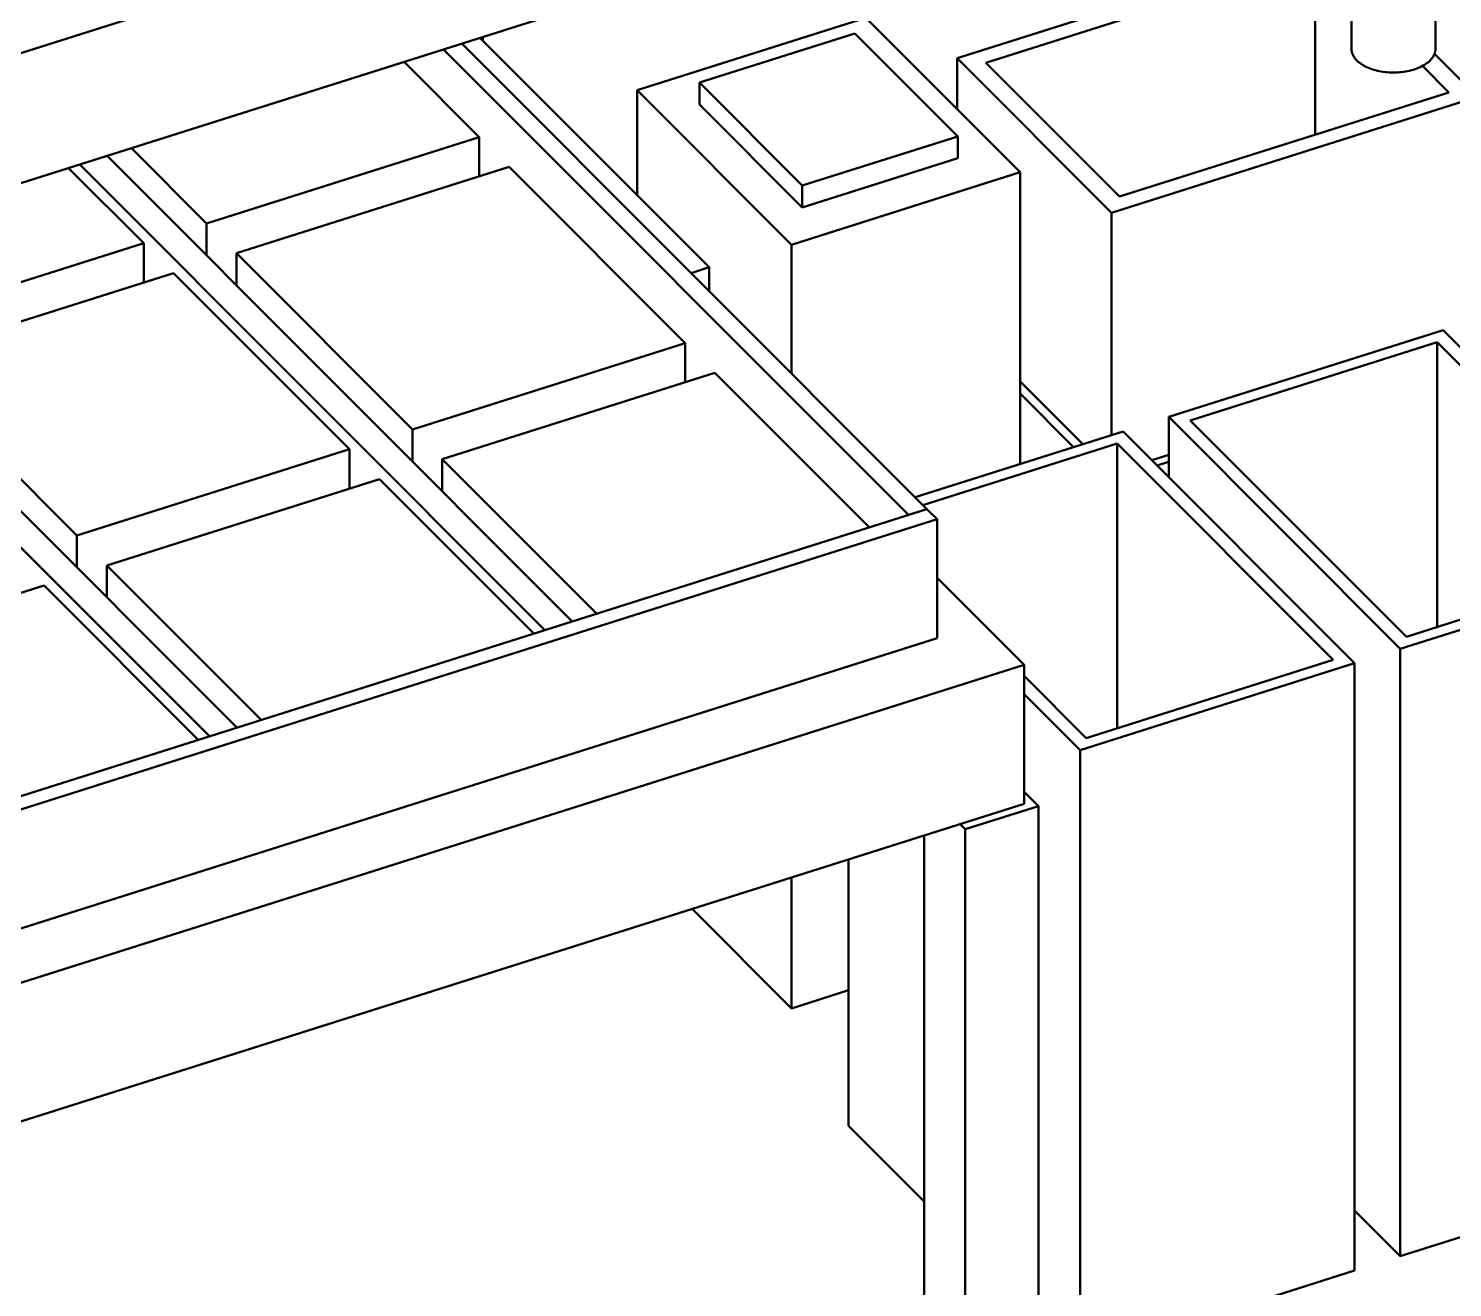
# Model space of a CAD drawing. Header units: millimetres. Extents: x 0 to 1800, y -680 to 297.
# Drawn here: x 316.2 to 340.69, y 84.83 to 106.48 of the extents above; entities that cross this region are included whole.
import ezdxf

# ---------------------------------------------------------------- set-up
doc = ezdxf.new("R2010")
doc.units = ezdxf.units.MM
doc.layers.add('OUTLINE', color=7, linetype='Continuous', lineweight=50)

# ---------------------------------------------------------------- blocks, each defined once
blk = doc.blocks.new('D-01_R03_1of1')
at = {"layer": 'OUTLINE'}
for p, q in [((297.95147, 98.0783), (381.49081, 124.52613)), ((332.17447, 105.96395), (338.46746, 107.95625)), ((338.3298, 107.67955), (332.66611, 105.88647)), ((338.3298, 104.64889), (338.3298, 107.67955)), ((338.95487, 106.12444), (338.95487, 107.61646)), ((340.39891, 106.12444), (340.39891, 107.61646)), ((313.76422, 105.3225), (318.35122, 106.77471)), ((326.66811, 105.4143), (330.60123, 106.65949)), ((333.25608, 104.00308), (330.60123, 106.65949)), ((327.90901, 102.36899), (323.96603, 106.31429)), ((324.01818, 106.2621), (324.01818, 106.3308)), ((327.73989, 105.5438), (330.41441, 106.39052)), ((332.18431, 104.61959), (330.41441, 106.39052)), ((331.33869, 98.11339), (323.3405, 106.11625)), ((331.65334, 98.213), (323.65515, 106.21587)), ((323.95394, 104.60863), (322.66191, 105.90141)), ((334.82933, 103.30755), (332.17447, 105.96395)), ((332.17447, 105.08532), (332.17447, 105.96395)), ((334.96699, 103.58425), (332.66611, 105.88647)), ((340.63067, 105.37733), (340.17695, 105.83131)), ((341.12231, 105.29985), (340.383, 106.03959)), ((329.32297, 102.75789), (326.66811, 105.4143)), ((326.66811, 103.61062), (326.66811, 105.4143)), ((329.50979, 103.77286), (327.73989, 105.5438)), ((327.73989, 105.17079), (327.73989, 105.5438)), ((340.63067, 105.37733), (334.96699, 103.58425)), ((329.50979, 103.39986), (327.73989, 105.17079)), ((334.82933, 103.30755), (341.12231, 105.29985)), ((319.26567, 103.12436), (323.95394, 104.60863)), ((323.95394, 103.93256), (323.95394, 104.60863)), ((329.50979, 103.77286), (332.18431, 104.61959)), ((332.18431, 104.24658), (332.18431, 104.61959)), ((319.26567, 103.12436), (317.97364, 104.41715)), ((325.08241, 96.13271), (317.08423, 104.13557)), ((325.55439, 96.28213), (317.5562, 104.28499)), ((319.77894, 102.61079), (324.46721, 104.09506)), ((327.49374, 101.06676), (324.46721, 104.09506)), ((329.50979, 103.39986), (332.18431, 104.24658)), ((318.18537, 102.78235), (316.89334, 104.07514)), ((329.32297, 102.75789), (333.25608, 104.00308)), ((333.25608, 98.98618), (333.25608, 104.00308)), ((329.50979, 103.39986), (329.50979, 103.77286)), ((319.26567, 102.57453), (319.26567, 103.12436)), ((334.82933, 99.48426), (334.82933, 103.30755)), ((313.4971, 101.29809), (318.18537, 102.78235)), ((318.18537, 102.10628), (318.18537, 102.78235)), ((329.32297, 100.54474), (329.32297, 102.75789)), ((319.78582, 94.45585), (311.78764, 102.45871)), ((322.80547, 99.58249), (319.77894, 102.61079)), ((319.77894, 102.06096), (319.77894, 102.61079)), ((327.59814, 102.27057), (327.90901, 102.36899)), ((327.90901, 101.95952), (327.90901, 102.36899)), ((319.31385, 94.30643), (311.31566, 102.30929)), ((314.01037, 100.78451), (318.69864, 102.26878)), ((321.72517, 99.24048), (318.69864, 102.26878)), ((335.81261, 99.79556), (340.53234, 101.28978)), ((344.51462, 97.30518), (340.53234, 101.28978)), ((322.80547, 99.58249), (327.49374, 101.06676)), ((327.49374, 100.39069), (327.49374, 101.06676)), ((340.4291, 101.08225), (336.18133, 99.73745)), ((344.14589, 97.36329), (340.4291, 101.08225)), ((340.4291, 96.18658), (340.4291, 101.08225)), ((317.0369, 97.75621), (314.01037, 100.78451)), ((323.31874, 99.06892), (328.00701, 100.55319)), ((330.66009, 97.89855), (328.00701, 100.55319)), ((334.33375, 99.32737), (333.25608, 100.40567)), ((334.17643, 99.27756), (333.25608, 100.19845)), ((339.79488, 95.81095), (335.81261, 99.79556)), ((335.81261, 98.75944), (335.81261, 99.79556)), ((339.89813, 96.01848), (336.18133, 99.73745)), ((322.80547, 99.03266), (322.80547, 99.58249)), ((331.45157, 98.41489), (335.02598, 99.54652)), ((339.00826, 95.56191), (335.02598, 99.54652)), ((317.0369, 97.75621), (321.72517, 99.24048)), ((321.72517, 98.56441), (321.72517, 99.24048)), ((334.92274, 99.33899), (331.58431, 98.28207)), ((338.63953, 95.62002), (334.92274, 99.33899)), ((334.92274, 94.44332), (334.92274, 99.33899)), ((325.97182, 96.41429), (323.31874, 99.06892)), ((323.31874, 98.51908), (323.31874, 99.06892)), ((335.52155, 99.05066), (335.81261, 99.1428)), ((335.61005, 98.96211), (335.81261, 99.02624)), ((317.55017, 97.24264), (322.23845, 98.72691)), ((324.89153, 96.07227), (322.23845, 98.72691)), ((300.31133, 88.2904), (331.65334, 98.213)), ((331.33869, 98.11339), (331.65334, 98.213)), ((331.83033, 98.03591), (331.65334, 98.213)), ((300.31133, 88.05727), (331.83033, 98.03591)), ((331.83033, 95.99185), (331.83033, 98.03591)), ((317.0369, 97.20638), (317.0369, 97.75621)), ((320.20326, 94.58801), (317.55017, 97.24264)), ((317.55017, 96.69281), (317.55017, 97.24264)), ((339.79488, 95.81095), (344.51462, 97.30518)), ((344.14589, 97.36329), (339.89813, 96.01848)), ((333.32491, 95.53251), (331.83033, 97.02797)), ((311.78161, 95.41636), (316.46988, 96.90063)), ((319.12296, 94.246), (316.46988, 96.90063)), ((300.31133, 86.01321), (331.83033, 95.99185)), ((339.79488, 85.36685), (339.79488, 95.81095)), ((300.31133, 85.0807), (333.32491, 95.53251)), ((333.32491, 93.14529), (333.32491, 95.53251)), ((334.28852, 94.06768), (339.00826, 95.56191)), ((338.63953, 95.62002), (334.39177, 94.27522)), ((339.00826, 85.11781), (339.00826, 95.56191)), ((334.39177, 94.27522), (333.32491, 95.3427)), ((334.28852, 94.06768), (333.32491, 95.03186)), ((334.28852, 83.62359), (334.28852, 94.06768)), ((333.57073, 93.10655), (333.32491, 93.35252)), ((300.31133, 82.69348), (333.32491, 93.14529)), ((332.31213, 92.70809), (333.57073, 93.10655)), ((333.57073, 83.5129), (333.57073, 93.10655)), ((331.60417, 83.82282), (331.60417, 92.60052)), ((332.31213, 92.70809), (332.22364, 92.79664)), ((332.31213, 83.11444), (332.31213, 92.70809)), ((330.30625, 87.60819), (330.30625, 92.18961)), ((329.32297, 89.62817), (329.32297, 91.87831)), ((329.32297, 89.62817), (327.61466, 91.33748)), ((329.32297, 89.62817), (330.30625, 89.93947)), ((331.60417, 86.30951), (330.30625, 87.60819)), ((339.79488, 85.36685), (344.51462, 86.86108)), ((339.79488, 85.36685), (339.00826, 86.15393)), ((334.28852, 83.62359), (339.00826, 85.11781))]:
    blk.add_line(p, q, dxfattribs=at)
blk.add_lwpolyline([(338.95487, 106.12444), (338.95508, 106.11447), (338.95574, 106.1045), (338.95682, 106.09455), (338.95834, 106.08461), (338.9603, 106.0747), (338.96268, 106.06481), (338.9655, 106.05497), (338.96874, 106.04516), (338.97241, 106.0354), (338.9765, 106.0257), (338.98102, 106.01606), (338.98596, 106.00648), (338.99131, 105.99697), (338.99707, 105.98754), (339.00325, 105.97819), (339.00983, 105.96893), (339.01681, 105.95976), (339.02419, 105.95069), (339.03196, 105.94173), (339.04012, 105.93288), (339.05759, 105.91552), (339.07655, 105.89867), (339.09695, 105.88236), (339.11876, 105.86664), (339.14191, 105.85154), (339.16634, 105.83709), (339.19201, 105.82334), (339.21884, 105.81031), (339.24678, 105.79804), (339.27576, 105.78655), (339.3057, 105.77588), (339.33653, 105.76605), (339.36818, 105.75708), (339.40058, 105.749), (339.43365, 105.74182), (339.4673, 105.73556), (339.50145, 105.73024), (339.53603, 105.72587), (339.57095, 105.72246), (339.60612, 105.72002), (339.64146, 105.71856), (339.67689, 105.71807), (339.71232, 105.71856), (339.74766, 105.72002), (339.78283, 105.72246), (339.81775, 105.72587), (339.85233, 105.73024), (339.88648, 105.73556), (339.92013, 105.74182), (339.9532, 105.749), (339.98559, 105.75708), (340.01725, 105.76605), (340.04808, 105.77588), (340.07802, 105.78655), (340.107, 105.79804), (340.13494, 105.81031), (340.16177, 105.82334), (340.18744, 105.83709), (340.21187, 105.85154), (340.23502, 105.86664), (340.25682, 105.88236), (340.27723, 105.89867), (340.29619, 105.91552), (340.31366, 105.93288), (340.32182, 105.94173), (340.32959, 105.95069), (340.33697, 105.95976), (340.34395, 105.96893), (340.35053, 105.97819), (340.35671, 105.98754), (340.36247, 105.99697), (340.36782, 106.00648), (340.37276, 106.01606), (340.37728, 106.0257), (340.38137, 106.0354), (340.38504, 106.04516), (340.38828, 106.05497), (340.3911, 106.06481), (340.39348, 106.0747), (340.39544, 106.08461), (340.39696, 106.09455), (340.39804, 106.1045), (340.3987, 106.11447), (340.39891, 106.12444)], dxfattribs=at)

msp = doc.modelspace()

# ---------------------------------------------------------------- block references
msp.add_blockref('D-01_R03_1of1', (0, 0))

doc.saveas('drawing.dxf')
